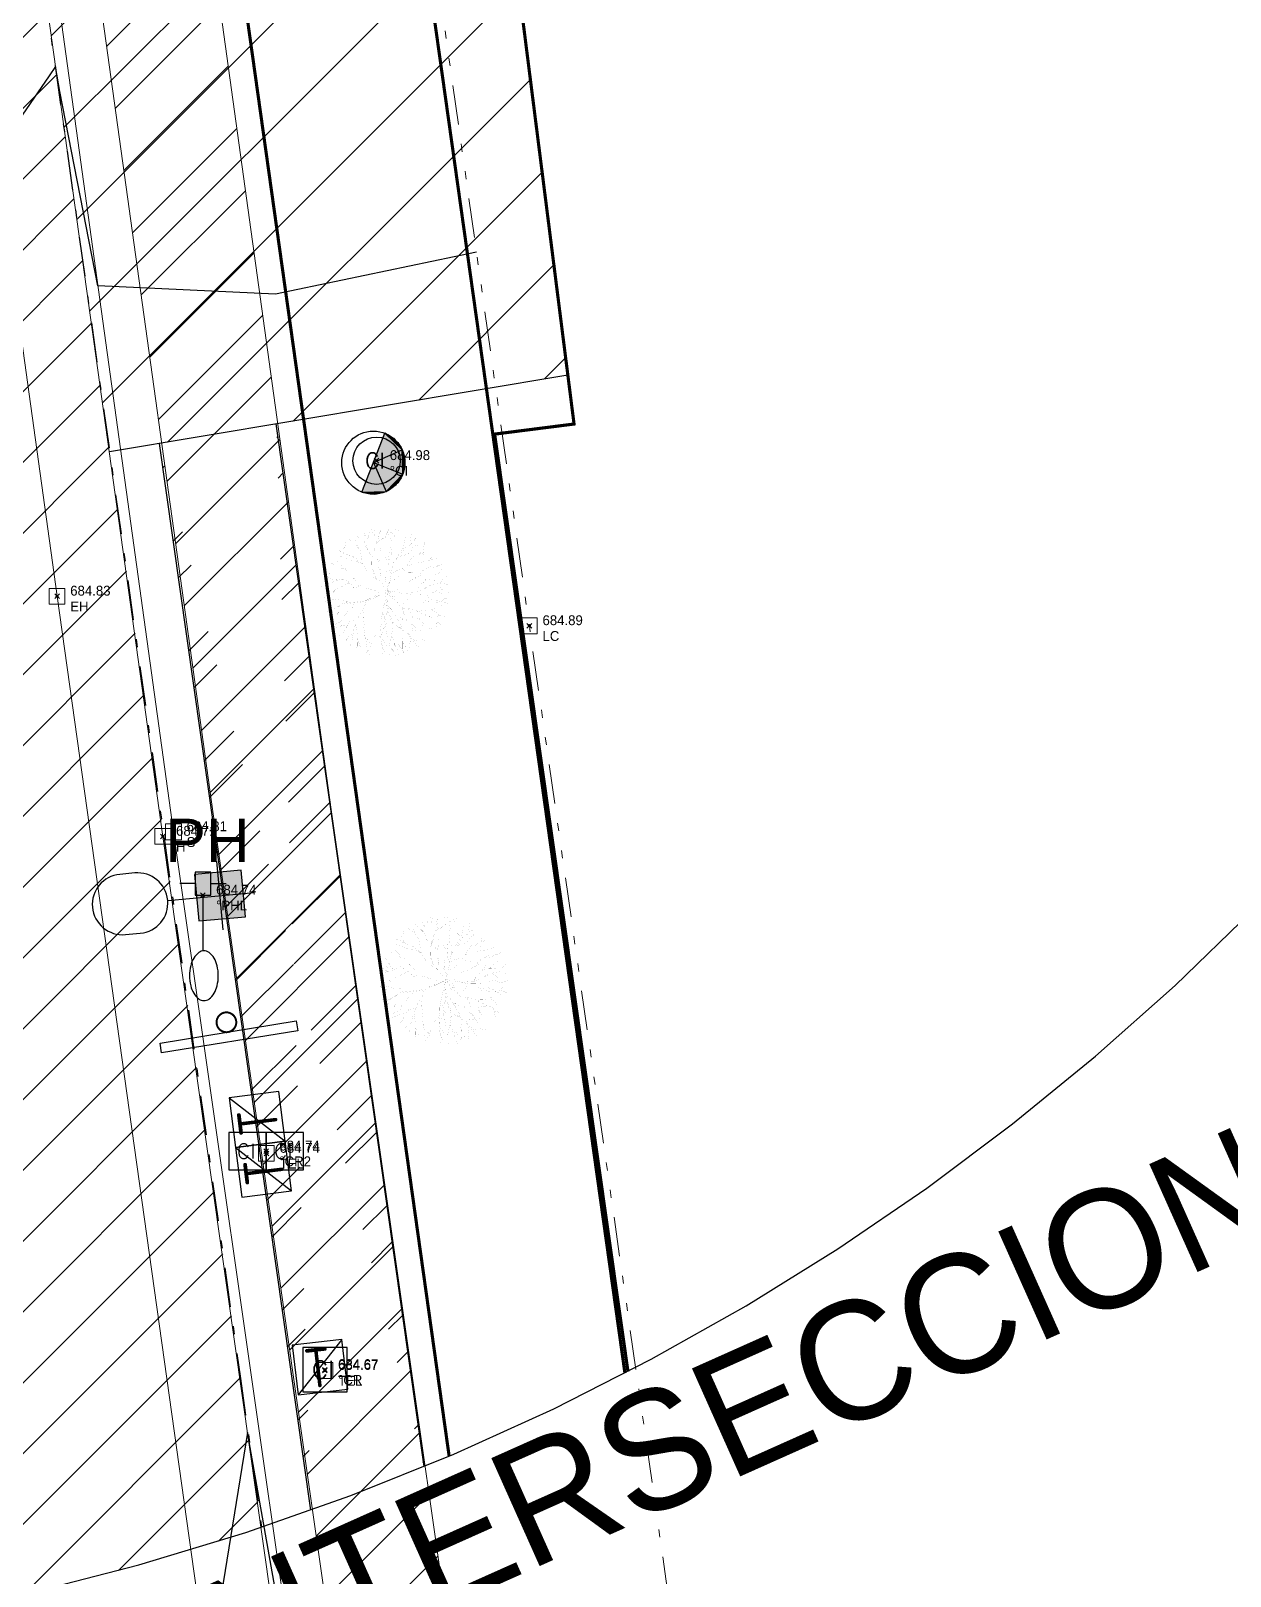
# Model space of a CAD drawing. Extents: x 350769 to 354978, y 6304672 to 6307963.
# Drawn here: x 352733.01 to 352748.21, y 6306008.58 to 6306028.18 of the extents above; entities that cross this region are included whole.
import ezdxf

# ---------------------------------------------------------------- set-up
doc = ezdxf.new("R2010")
doc.units = 0
doc.header["$PDMODE"] = 35
doc.header["$PDSIZE"] = 0.03
for name, pattern in [('CENTER', [50.8, 31.75, -6.35, 6.35, -6.35]), ('CONTINUOS', [0]), ('DASHDOT', [1, 0.5, -0.25, 0, -0.25]), ('DASHED', [19.05, 12.7, -6.35]), ('DIVIDE', [1.25, 0.5, -0.25, 0, -0.25, 0, -0.25]), ('HIDDEN', [9.525, 6.35, -3.175]), ('PHANTOM2', [1.25, 0.625, -0.125, 0.125, -0.125, 0.125, -0.125])]:
    doc.linetypes.add(name, pattern=pattern)
doc.layers.get('0').update_dxf_attribs({"linetype": 'CONTINUOUS'})
doc.layers.add('0_ASD_TOPOGRAFIA_ELEMENTOS', color=9, linetype='CONTINUOS', lineweight=5, true_color=0xbdbdbd)
for name, color, linetype in [('1-ARBOLES COPA', 3, 'CONTINUOUS'), ('1-LINEA DE CIERRO', 7, 'DIVIDE'), ('1-PAVIMENTO', 161, 'CONTINUOUS'), ('1-SOLERA', 212, 'CONTINUOUS'), ('1-VEREDA', 251, 'CONTINUOUS'), ('2-ACHURADO PAVIMENTO HORMIGON 3', 8, 'CONTINUOUS'), ('3-PAVIMENTO EJE', 161, 'CENTER'), ('C-TINN', 5, 'CONTINUOUS'), ('C-TOPO-MAJR', 9, 'CONTINUOUS'), ('C-TOPO-MINR', 8, 'CONTINUOUS'), ('LE_proyección abajo', 4, 'HIDDEN'), ('Lot_00-LINEA CIERRO', 220, 'CONTINUOUS'), ('Lot_00-LINEA OFICIAL', 5, 'CONTINUOUS'), ('Lot_ACERAS', 252, 'CONTINUOUS'), ('Lot_ARBOL', 252, 'CONTINUOUS'), ('Lot_EXISTENTE', 252, 'CONTINUOUS'), ('Lot_jpg-SOLERAS', 7, 'DASHDOT'), ('Lot_LINEA-CIERROS', 2, 'CONTINUOUS'), ('Lot_TOPO-HATCH HORMIGON', 250, 'CONTINUOUS'), ('Lot_TOPO-hatch veredas', 250, 'CONTINUOUS'), ('Lot_Z-ETAPAS 1-500 -e2', 3, 'PHANTOM2'), ('V-NODE-TEXT DIC 2012', 31, 'CONTINUOUS'), ('Z-CI', 253, 'CONTINUOUS'), ('Z-CR', 253, 'CONTINUOUS'), ('Z-CR2', 253, 'CONTINUOUS'), ('Z-PHL', 253, 'CONTINUOUS')]:
    doc.layers.add(name, color=color, linetype=linetype)
doc.styles.add('A', font='arial.ttf', dxfattribs={"height": 2})
doc.styles.add('DIMTEXT', font='dim.shx')
doc.styles.add('ROMANS', font='romans.shx', dxfattribs={"width": 0.65})

# ---------------------------------------------------------------- blocks, each defined once
blk = doc.blocks.new('Lot_CAM-ALC')
for p, q in [((-0.144, -0.373), (0.144, 0.373)), ((0, 0), (0.144, 0.373)), ((0.366, 0.162), (0.144, 0.373)), ((0.276, 0.289), (0.144, 0.373)), ((0.214, 0.338), (0.21, 0.331)), ((0.276, 0.289), (0.255, 0.267)), ((0.366, 0.162), (0.276, 0.289)), ((0.327, 0.23), (0.321, 0.225)), ((0, 0), (0.366, 0.162)), ((0.4, 0.009), (0.366, 0.162)), ((0.373, -0.144), (0.366, 0.162)), ((0.4, 0.009), (0.369, 0.009)), ((0.373, -0.144), (0.4, 0.009)), ((0.39, 0.087), (0.383, 0.085)), ((0, 0), (0.373, -0.144)), ((0, 0), (0.162, -0.366)), ((0.162, -0.366), (0.373, -0.144)), ((0.289, -0.276), (0.373, -0.144)), ((0.394, -0.069), (0.386, -0.068)), ((-0.144, -0.373), (0.162, -0.366)), ((-0.144, -0.373), (0.009, -0.4)), ((-0.069, -0.394), (-0.068, -0.386)), ((0.009, -0.4), (0.162, -0.366)), ((0.009, -0.4), (0.009, -0.369)), ((0.087, -0.39), (0.085, -0.383)), ((0.162, -0.366), (0.289, -0.276)), ((0.23, -0.327), (0.225, -0.321)), ((0.289, -0.276), (0.267, -0.255)), ((0.338, -0.214), (0.331, -0.21))]:
    blk.add_line(p, q)
blk.add_circle((0, 0), 0.4)
for points in [[(0.366, 0.162), (0.366, 0.162), (0.144, 0.373), (0, 0)], [(0.21, 0.331), (0.144, 0.373), (0.214, 0.338)], [(0.255, 0.267), (0.276, 0.289), (0.144, 0.373)], [(0.21, 0.331), (0.214, 0.338), (0.276, 0.289)], [(0.214, 0.338), (0.214, 0.338), (0.255, 0.267), (0.276, 0.289)], [(0.255, 0.267), (0.276, 0.289), (0.366, 0.162)], [(0.321, 0.225), (0.276, 0.289), (0.327, 0.23)], [(0.366, 0.162), (0.321, 0.225), (0.327, 0.23)], [(0.373, -0.144), (0.373, -0.144), (0.366, 0.162), (0, 0)], [(0.369, 0.009), (0.4, 0.009), (0.366, 0.162)], [(0.383, 0.085), (0.366, 0.162), (0.39, 0.087)], [(0.39, 0.087), (0.39, 0.087), (0.369, 0.009), (0.4, 0.009)], [(0.369, 0.009), (0.4, 0.009), (0.373, -0.144)], [(0.383, 0.085), (0.39, 0.087), (0.4, 0.009)], [(0.386, -0.068), (0.4, 0.009), (0.394, -0.069)], [(-0.144, -0.373), (-0.144, -0.373), (0.162, -0.366), (0, 0)], [(0.162, -0.366), (0.162, -0.366), (0.373, -0.144), (0, 0)], [(0.267, -0.255), (0.289, -0.276), (0.373, -0.144)], [(0.331, -0.21), (0.373, -0.144), (0.338, -0.214)], [(0.373, -0.144), (0.386, -0.068), (0.394, -0.069)], [(0.009, -0.369), (0.009, -0.4), (-0.144, -0.373)], [(-0.144, -0.373), (-0.068, -0.386), (-0.069, -0.394)], [(-0.068, -0.386), (0.009, -0.4), (-0.069, -0.394)], [(0.009, -0.369), (0.009, -0.4), (0.162, -0.366)], [(0.087, -0.39), (0.087, -0.39), (0.009, -0.369), (0.009, -0.4)], [(0.085, -0.383), (0.087, -0.39), (0.009, -0.4)], [(0.085, -0.383), (0.162, -0.366), (0.087, -0.39)], [(0.267, -0.255), (0.289, -0.276), (0.162, -0.366)], [(0.162, -0.366), (0.225, -0.321), (0.23, -0.327)], [(0.225, -0.321), (0.289, -0.276), (0.23, -0.327)], [(0.338, -0.214), (0.338, -0.214), (0.267, -0.255), (0.289, -0.276)], [(0.331, -0.21), (0.338, -0.214), (0.289, -0.276)]]:
    blk.add_solid(points)
blk = doc.blocks.new('Lot_BASIN')
for p, q in [((0.05, 0.05), (-0.05, 0.05)), ((-0.05, 0.05), (-0.05, -0.05)), ((0.05, -0.05), (0.05, 0.05)), ((-0.05, -0.05), (0.05, -0.05))]:
    blk.add_line(p, q)
blk = doc.blocks.new('Lot_CAM-TELEF')
blk.add_line((0.315, 0.32), (-0.315, -0.32))
at = {"xscale": 6.349999999999995, "yscale": 6.349999999999995, "zscale": 6.349999999999995, "rotation": 0.4492467704936394}
blk.add_blockref('Lot_BASIN', (0, 0), dxfattribs=at)
at = {"style": 'DIMTEXT'}
blk.add_text('T', height=0.5, rotation=0.2335, dxfattribs=at).set_placement((-0.195, -0.254))
blk = doc.blocks.new('Lot_LET-TRANS')
blk.add_lwpolyline([(0.561, -0.681), (-0.347, 0.815), (-0.24, 0.88), (0.667, -0.616)], close=True)
at = {"const_width": 0.025}
blk.add_lwpolyline([(-0.108, -0.065, 0.992095), (0.107, 0.066, 0.992095)], format="xyb", close=True, dxfattribs=at)
blk = doc.blocks.new('Lot_POSTE-LUZ')
blk.add_hatch(color=253).paths.add_polyline_path([(-0.297, 0.297), (-0.297, -0.297), (0.297, -0.297), (0.297, 0.297)])
for p, q in [((0, 0.437), (0, -0.437)), ((0.667, 0), (-0.437, 0))]:
    blk.add_line(p, q)
blk.add_lwpolyline([(-0.297, -0.297), (0.297, -0.297), (0.297, 0.297), (-0.297, 0.297)], close=True)
blk.add_lwpolyline([(1.051, 0.384, 1), (1.051, -0.384), (1.241, -0.384, 1), (1.241, 0.384)], format="xyb", close=True)
blk = doc.blocks.new('Lot_Arbol-Existente')
at = {"const_width": 0.001}
for points in [[(0.003, 0.028), (-0.073, 0.179), (-0.179, 0.406), (-0.241, 0.53), (-0.268, 0.734), (-0.29, 0.992), (-0.299, 1.072), (-0.455, 1.351), (-0.508, 1.431), (-0.517, 1.533), (-0.481, 1.573)], [(-0.196, 1.349), (-0.213, 1.418), (-0.247, 1.479), (-0.254, 1.512), (-0.247, 1.546), (-0.227, 1.587), (-0.229, 1.628)], [(0.212, 0.919), (0.187, 0.997), (0.139, 1.065), (0.126, 1.106), (0.078, 1.207), (0.024, 1.296), (-0.023, 1.343), (-0.064, 1.404), (-0.091, 1.458), (-0.146, 1.526), (-0.154, 1.635)], [(-0.032, 1.356), (0.024, 1.465), (0.051, 1.546), (0.051, 1.607), (0.051, 1.639), (0.051, 1.639)], [(0.289, 1.208), (0.234, 1.35), (0.227, 1.411), (0.2, 1.492), (0.166, 1.526), (0.126, 1.601), (0.112, 1.635)], [(0.217, 1.441), (0.261, 1.506), (0.302, 1.553), (0.334, 1.601), (0.326, 1.589)], [(0.294, 1.036), (0.302, 1.119), (0.288, 1.201), (0.295, 1.316), (0.329, 1.445), (0.356, 1.492), (0.377, 1.54), (0.378, 1.591)], [(-0.677, 0.711), (-0.716, 0.723), (-0.742, 0.835), (-0.756, 0.916), (-0.844, 0.97), (-0.925, 1.011), (-1.047, 1.079), (-1.108, 1.174), (-1.108, 1.174), (-1.132, 1.203)], [(-0.844, 0.97), (-0.844, 1.018), (-0.858, 1.052), (-0.864, 1.079), (-0.885, 1.14), (-0.905, 1.207), (-0.939, 1.302), (-0.967, 1.338)], [(-0.764, 1.125), (-0.796, 1.201), (-0.81, 1.221), (-0.824, 1.248), (-0.844, 1.309), (-0.864, 1.35), (-0.864, 1.35)], [(-0.383, 1.194), (-0.525, 1.194), (-0.566, 1.235), (-0.668, 1.268), (-0.702, 1.289)], [(-0.023, 0.016), (-0.149, 0.269), (-0.262, 0.536), (-0.29, 0.789), (-0.318, 1.07), (-0.458, 1.337), (-0.697, 1.491)], [(-0.306, 0.949), (-0.227, 1.024), (-0.213, 1.248), (-0.193, 1.363), (-0.159, 1.445), (-0.146, 1.479)], [(0.142, 0.679), (0.316, 0.808), (0.478, 0.963), (0.6, 1.045), (0.655, 1.126), (0.716, 1.207), (0.77, 1.248)], [(0.304, 1.351), (0.404, 1.39), (0.404, 1.39), (0.472, 1.465), (0.512, 1.472), (0.512, 1.472), (0.553, 1.492), (0.593, 1.52)], [(0.535, 1.001), (0.58, 1.099), (0.607, 1.174), (0.648, 1.296), (0.695, 1.336), (0.709, 1.404), (0.742, 1.45)], [(0.698, 0.594), (0.743, 0.706), (0.817, 0.984), (0.851, 1.072), (0.885, 1.167), (0.899, 1.235)], [(0.851, 0.789), (0.878, 0.869), (0.912, 0.943), (0.946, 1.031), (0.987, 1.106), (1.014, 1.153), (1.052, 1.235), (1.049, 1.227)], [(-0.254, 0.518), (-0.335, 0.53), (-0.444, 0.564), (-0.518, 0.618), (-0.573, 0.658), (-0.661, 0.706), (-0.79, 0.747), (-0.919, 0.808), (-1.013, 0.828), (-1.169, 0.848), (-1.325, 0.889), (-1.376, 0.916)], [(-1.053, 0.833), (-1.095, 0.862), (-1.149, 0.95), (-1.176, 0.97), (-1.217, 0.997), (-1.291, 1.032)], [(-0.293, 0.821), (-0.369, 0.814), (-0.424, 0.875), (-0.471, 0.943), (-0.546, 0.997), (-0.627, 1.058), (-0.681, 1.106), (-0.722, 1.119), (-0.776, 1.126), (-0.881, 1.13), (-0.973, 1.153)], [(-0.051, 0.136), (0.017, 0.286), (0.071, 0.482), (0.146, 0.672), (0.092, 0.767), (0.085, 0.896)], [(0.091, 0.787), (0.166, 0.869), (0.275, 0.991), (0.309, 1.072), (0.363, 1.133), (0.377, 1.16)], [(0.321, 0.253), (0.356, 0.313), (0.444, 0.442), (0.539, 0.503), (0.621, 0.55), (0.695, 0.591), (0.783, 0.706), (0.831, 0.767), (0.892, 0.835), (0.946, 0.889)], [(0.699, 0.596), (0.783, 0.611), (0.865, 0.618), (0.939, 0.631), (1.055, 0.665), (1.129, 0.713), (1.224, 0.767), (1.272, 0.78), (1.397, 0.806)], [(0.938, 1.009), (1.028, 1.052), (1.109, 1.092), (1.161, 1.129)], [(1.028, 1.052), (1.076, 1.076), (1.15, 1.038), (1.211, 1.024), (1.247, 1.03), (1.236, 1.029)], [(1.041, 0.661), (1.258, 0.835), (1.322, 0.929), (1.322, 0.929)], [(-0.206, -0.004), (-0.363, 0.055), (-0.491, 0.082), (-0.695, 0.116), (-0.769, 0.116), (-0.878, 0.13), (-0.939, 0.137), (-0.966, 0.171), (-1.027, 0.232), (-1.156, 0.293), (-1.264, 0.347), (-1.325, 0.374), (-1.4, 0.387), (-1.536, 0.387), (-1.598, 0.413)], [(-1.382, 0.384), (-1.447, 0.428), (-1.495, 0.455), (-1.515, 0.476), (-1.542, 0.482), (-1.576, 0.493)], [(-1.204, 0.724), (-1.264, 0.699), (-1.346, 0.672), (-1.427, 0.652), (-1.518, 0.653), (-1.549, 0.638)], [(-0.477, 0.588), (-0.559, 0.577), (-0.702, 0.57), (-0.702, 0.57), (-0.885, 0.55), (-0.912, 0.564), (-1.02, 0.55), (-1.142, 0.537), (-1.305, 0.489), (-1.305, 0.489), (-1.427, 0.509), (-1.536, 0.509)], [(-0.842, 0.771), (-1.02, 0.74), (-1.02, 0.74), (-1.136, 0.719), (-1.244, 0.726), (-1.305, 0.733), (-1.393, 0.733), (-1.427, 0.74), (-1.474, 0.746)], [(-1.109, 0.54), (-1.171, 0.528), (-1.189, 0.523), (-1.224, 0.476), (-1.264, 0.442), (-1.332, 0.415), (-1.38, 0.384), (-1.427, 0.36), (-1.468, 0.32)], [(0.863, 0.359), (0.947, 0.41), (1.013, 0.441), (1.122, 0.498), (1.163, 0.523), (1.297, 0.554)], [(1.091, 0.482), (1.183, 0.498), (1.353, 0.498), (1.426, 0.498), (1.462, 0.503)], [(1.225, 0.538), (1.278, 0.591), (1.353, 0.665), (1.387, 0.706), (1.431, 0.742), (1.429, 0.747)], [(1.292, 0.498), (1.348, 0.462), (1.441, 0.431), (1.498, 0.42), (1.553, 0.414)], [(1.348, 0.498), (1.426, 0.539), (1.505, 0.569)], [(-0.933, 0.136), (-1.095, 0.123), (-1.224, 0.137), (-1.312, 0.116), (-1.447, 0.082), (-1.481, 0.089), (-1.57, 0.089), (-1.664, 0.096), (-1.664, 0.096)], [(-1.224, 0.137), (-1.23, 0.082), (-1.271, 0.062), (-1.312, 0.028), (-1.386, -0.019), (-1.407, -0.04), (-1.454, -0.134), (-1.502, -0.182), (-1.563, -0.209), (-1.651, -0.256)], [(-1.435, 0.086), (-1.563, 0.008), (-1.647, -0.013), (-1.644, -0.012)], [(-0.023, 0.016), (-0.532, -0.039), (-0.812, -0.165), (-0.914, -0.314), (-1.051, -0.528), (-1.254, -0.689), (-1.415, -0.821)], [(-0.856, 0.019), (-0.911, 0.04), (-0.927, 0.053), (-0.955, 0.067), (-0.998, 0.078), (-1.034, 0.092), (-1.061, 0.108), (-1.173, 0.168)], [(-0.667, 0.037), (-0.731, 0.034), (-0.818, 0.026), (-0.864, 0.018), (-0.949, -0.001), (-0.96, -0.007), (-1.047, -0.015), (-1.154, -0.039)], [(-0.558, 0.094), (-0.586, 0.069), (-0.634, 0.049), (-0.708, 0.021), (-0.735, 0.008), (-0.844, -0.026), (-0.844, -0.026)], [(-0.534, -0.04), (-0.564, -0.018), (-0.621, 0.018), (-0.647, 0.044), (-0.662, 0.038), (-0.695, 0.067), (-0.728, 0.075)], [(0.003, 0.028), (0.188, 0.12), (0.323, 0.256), (0.579, 0.362), (0.863, 0.359), (1.242, 0.227), (1.384, 0.023), (1.542, -0.058), (1.6, -0.071)], [(0.025, 0.003), (0.204, 0.107), (0.333, 0.24), (0.572, 0.346), (0.847, 0.346), (1.232, 0.217), (1.374, 0.023), (1.465, -0.08), (1.529, -0.219), (1.591, -0.239)], [(0.025, 0.003), (0.106, -0.029), (0.199, -0.071), (0.264, -0.104)], [(0.133, -0.064), (0.215, -0.007), (0.272, 0.009), (0.364, 0.024), (0.416, 0.029), (0.437, 0.029)], [(0.26, 0.165), (0.354, 0.173), (0.426, 0.142), (0.519, 0.137), (0.601, 0.148), (0.679, 0.148)], [(0.272, 0.009), (0.4, 0.003), (0.498, -0.012), (0.529, -0.012)], [(0.483, 0.139), (0.586, 0.178), (0.689, 0.199), (0.771, 0.215), (0.859, 0.22)], [(0.689, 0.199), (0.843, 0.158), (0.926, 0.142), (1.019, 0.142), (1.091, 0.132)], [(0.797, -0.079), (0.818, -0.002), (0.843, 0.019), (0.921, 0.055), (0.962, 0.075)], [(1.234, 0.229), (1.369, 0.276), (1.405, 0.302), (1.482, 0.328), (1.503, 0.343), (1.566, 0.359), (1.596, 0.364)], [(1.28, 0.171), (1.312, 0.178), (1.379, 0.189), (1.426, 0.194), (1.472, 0.194), (1.534, 0.184), (1.554, 0.184)], [(1.379, 0.189), (1.436, 0.173), (1.513, 0.148), (1.544, 0.132), (1.599, 0.128)], [(1.405, 0.302), (1.482, 0.287), (1.508, 0.287), (1.578, 0.297), (1.578, 0.296)], [(1.46, -0.016), (1.549, 0.003), (1.602, -0.007), (1.621, -0.007)], [(-0.801, -0.16), (-0.898, -0.175), (-0.959, -0.162), (-1.068, -0.148), (-1.068, -0.148), (-1.169, -0.134), (-1.237, -0.107), (-1.38, -0.087), (-1.502, -0.08), (-1.643, -0.103), (-1.644, -0.087)], [(-1.129, -0.14), (-1.176, -0.162), (-1.325, -0.223), (-1.366, -0.223), (-1.407, -0.243), (-1.495, -0.304), (-1.495, -0.304), (-1.611, -0.326), (-1.612, -0.325)], [(-1.314, -0.218), (-1.325, -0.29), (-1.38, -0.331), (-1.461, -0.385), (-1.509, -0.426), (-1.577, -0.459)], [(0.018, -0.024), (-0.276, -0.038), (-0.513, -0.061), (-0.79, -0.175), (-1.042, -0.546), (-1.233, -0.697), (-1.261, -0.828), (-1.227, -0.914), (-1.261, -1.034)], [(-0.903, -0.174), (-0.949, -0.2), (-0.974, -0.228), (-0.985, -0.252), (-0.995, -0.269), (-0.995, -0.282), (-1.012, -0.299)], [(-0.598, -0.225), (-0.674, -0.277), (-0.722, -0.297), (-0.79, -0.345), (-0.837, -0.372), (-0.864, -0.378), (-0.935, -0.388)], [(0.018, -0.024), (-0.424, -0.414), (-0.434, -0.563), (-0.501, -0.784), (-0.645, -1.098), (-0.692, -1.212), (-0.774, -1.268), (-0.795, -1.325), (-0.841, -1.392)], [(-0.349, -0.045), (-0.417, -0.094), (-0.464, -0.141), (-0.505, -0.162), (-0.613, -0.236), (-0.593, -0.263), (-0.593, -0.29), (-0.607, -0.324), (-0.668, -0.378), (-0.715, -0.426), (-0.749, -0.453)], [(0.018, -0.024), (-0.249, -0.192)], [(0.018, -0.024), (-0.063, -0.192), (-0.094, -0.203), (-0.187, -0.239), (-0.187, -0.239), (-0.238, -0.295)], [(0.018, -0.024), (-0.053, -0.439), (-0.032, -0.743), (0.04, -0.908), (0.117, -1.068), (0.179, -1.186), (0.189, -1.284), (0.2, -1.382), (0.2, -1.479), (0.163, -1.603)], [(-0.016, -0.222), (0.071, -0.295), (0.158, -0.383), (0.194, -0.439), (0.215, -0.506), (0.246, -0.584), (0.282, -0.64), (0.308, -0.697), (0.354, -0.8), (0.4, -0.877)], [(0.018, -0.024), (0.236, -0.1), (0.447, -0.13), (0.653, -0.177), (0.864, -0.285), (1.111, -0.501), (1.204, -0.645), (1.271, -0.707), (1.39, -0.769)], [(0.236, -0.1), (0.297, -0.167), (0.303, -0.259), (0.349, -0.285), (0.38, -0.336), (0.411, -0.398)], [(0.447, -0.13), (0.581, -0.079), (0.699, -0.069), (0.797, -0.079), (0.859, -0.074), (0.91, -0.069)], [(0.447, -0.13), (0.483, -0.213), (0.524, -0.28), (0.576, -0.403), (0.503, -0.517), (0.478, -0.568), (0.478, -0.64), (0.488, -0.687)], [(0.653, -0.177), (0.864, -0.187), (0.921, -0.161), (0.952, -0.141), (0.967, -0.12), (0.998, -0.079)], [(1.075, -0.414), (1.019, -0.378), (0.993, -0.357), (0.864, -0.285), (0.993, -0.357), (0.864, -0.285)], [(0.864, -0.285), (0.916, -0.45), (0.921, -0.475), (0.936, -0.537), (0.962, -0.573), (1.019, -0.614), (1.039, -0.687)], [(0.948, -0.143), (1.096, -0.125), (1.132, -0.12), (1.287, -0.115), (1.323, -0.105), (1.374, -0.12), (1.415, -0.151), (1.446, -0.167), (1.472, -0.177)], [(1.075, -0.414), (1.147, -0.367), (1.189, -0.326), (1.204, -0.295), (1.204, -0.295)], [(1.245, -0.116), (1.323, -0.182), (1.426, -0.218), (1.477, -0.259), (1.513, -0.28), (1.568, -0.319)], [(-0.989, -0.431), (-1.102, -0.433), (-1.169, -0.412), (-1.169, -0.412), (-1.264, -0.426), (-1.359, -0.426), (-1.447, -0.426), (-1.505, -0.423), (-1.624, -0.419)], [(-1.251, -0.424), (-1.305, -0.426), (-1.366, -0.48), (-1.366, -0.48), (-1.481, -0.541), (-1.481, -0.541), (-1.54, -0.565)], [(-1.147, -0.605), (-1.23, -0.616), (-1.292, -0.609), (-1.332, -0.602), (-1.386, -0.602), (-1.414, -0.602), (-1.468, -0.609), (-1.52, -0.616)], [(-0.424, -0.414), (-0.568, -0.45), (-0.753, -0.537), (-0.893, -0.743), (-0.929, -0.753), (-0.975, -0.779), (-1.078, -0.841)], [(-1.042, -0.546), (-0.99, -0.645), (-1.001, -0.723), (-0.975, -0.779), (-0.996, -0.846), (-0.975, -0.898), (-0.975, -0.959)], [(-0.99, -0.645), (-0.934, -0.671), (-0.893, -0.743)], [(-0.434, -0.563), (-0.537, -0.62), (-0.578, -0.635), (-0.599, -0.635), (-0.661, -0.671), (-0.687, -0.743), (-0.687, -0.79), (-0.702, -0.846), (-0.769, -0.877), (-0.841, -0.913), (-0.882, -0.939)], [(-0.053, -0.439), (-0.084, -0.563), (-0.094, -0.671), (-0.094, -0.79), (-0.084, -0.944), (-0.084, -1.047), (-0.187, -1.109), (-0.213, -1.176), (-0.228, -1.222), (-0.233, -1.279), (-0.249, -1.346), (-0.259, -1.418), (-0.285, -1.479), (-0.3, -1.526), (-0.316, -1.572)], [(-0.084, -0.563), (-0.14, -0.568), (-0.197, -0.553), (-0.218, -0.517), (-0.269, -0.47), (-0.31, -0.445), (-0.31, -0.445)], [(-0.084, -0.563), (-0.094, -0.671), (-0.125, -0.769), (-0.156, -0.815), (-0.182, -0.867), (-0.223, -0.918), (-0.269, -0.954), (-0.3, -0.975)], [(-0.032, -0.743), (0.06, -0.79), (0.097, -0.831), (0.184, -0.887), (0.23, -0.949), (0.277, -0.975), (0.303, -1.006), (0.37, -1.047)], [(0.311, -0.703), (0.37, -0.769), (0.431, -0.831), (0.462, -0.867), (0.514, -0.923), (0.56, -0.995), (0.586, -1.037), (0.617, -1.093), (0.653, -1.15)], [(0.576, -0.403), (0.576, -0.403), (0.612, -0.47), (0.632, -0.511), (0.658, -0.558), (0.668, -0.604), (0.673, -0.666), (0.684, -0.692)], [(0.641, -0.526), (0.689, -0.553), (0.807, -0.625), (0.864, -0.671), (0.9, -0.717), (0.88, -0.779), (0.905, -0.815), (0.957, -0.862), (1.003, -0.877)], [(0.684, -0.692), (0.72, -0.8), (0.73, -0.882), (0.756, -0.949), (0.761, -1.016), (0.771, -1.068), (0.807, -1.098), (0.838, -1.134), (0.869, -1.176)], [(0.88, -0.779), (0.916, -0.825), (0.967, -0.913), (0.988, -0.99), (0.998, -1.032), (1.034, -1.068), (1.055, -1.098)], [(1.019, -0.614), (1.096, -0.661), (1.122, -0.697), (1.153, -0.753), (1.163, -0.79)], [(1.111, -0.501), (1.075, -0.414), (1.338, -0.491), (1.379, -0.496)], [(1.204, -0.645), (1.292, -0.62), (1.348, -0.625), (1.42, -0.635), (1.446, -0.64)], [(-0.769, -0.877), (-0.805, -0.944), (-0.82, -0.98), (-0.851, -1.021), (-0.913, -1.052), (-0.944, -1.098), (-0.934, -1.134), (-0.954, -1.165)], [(-0.702, -0.846), (-0.676, -0.908), (-0.661, -0.934), (-0.656, -0.97), (-0.681, -1.011), (-0.666, -1.032), (-0.645, -1.098), (-0.62, -1.104)], [(-0.453, -1.141), (-0.485, -1.199), (-0.599, -1.335), (-0.607, -1.366), (-0.607, -1.366)], [(-0.522, -0.831), (-0.491, -0.907), (-0.491, -0.982), (-0.478, -1.063), (-0.457, -1.124), (-0.437, -1.212), (-0.417, -1.26), (-0.403, -1.293)], [(-0.223, -0.918), (-0.213, -0.965), (-0.29, -1.14)], [(-0.084, -1.047), (-0.048, -1.124), (-0.027, -1.217), (0.009, -1.263), (-0.032, -1.361), (-0.063, -1.433), (-0.037, -1.505), (-0.022, -1.567), (-0.017, -1.618)], [(0.23, -0.949), (0.303, -1.052), (0.287, -1.124), (0.287, -1.186), (0.282, -1.248), (0.297, -1.294)], [(0.287, -1.124), (0.344, -1.186), (0.39, -1.232), (0.437, -1.268), (0.462, -1.325), (0.498, -1.371), (0.519, -1.392), (0.54, -1.413), (0.576, -1.428)], [(0.582, -1.031), (0.581, -1.15), (0.622, -1.243), (0.637, -1.294), (0.663, -1.346), (0.673, -1.382), (0.7, -1.44)], [(0.728, -0.862), (0.838, -0.918), (0.936, -0.944), (0.977, -0.95), (0.976, -0.946), (1.024, -0.934), (1.111, -0.949), (1.173, -0.965), (1.253, -0.991)], [(0.773, -1.069), (0.807, -1.16), (0.813, -1.227), (0.838, -1.263), (0.857, -1.351)], [(-0.774, -1.268), (-0.862, -1.274), (-0.882, -1.268), (-0.908, -1.284), (-0.939, -1.31)], [(-0.692, -1.212), (-0.65, -1.294), (-0.599, -1.335), (-0.62, -1.418), (-0.64, -1.454), (-0.65, -1.495)], [(-0.226, -1.215), (-0.288, -1.287), (-0.288, -1.307), (-0.315, -1.354), (-0.342, -1.388), (-0.383, -1.436)], [(-0.259, -1.418), (-0.218, -1.449), (-0.187, -1.495), (-0.192, -1.526), (-0.182, -1.562), (-0.161, -1.577)], [(0.009, -1.263), (0.076, -1.351), (0.102, -1.387), (0.133, -1.449)], [(0.179, -1.186), (0.143, -1.263), (0.107, -1.31), (0.076, -1.351), (0.035, -1.428), (0.035, -1.49)], [(0.2, -1.382), (0.241, -1.392), (0.277, -1.423), (0.339, -1.495), (0.39, -1.536), (0.421, -1.546)], [(0.277, -1.423), (0.297, -1.521), (0.313, -1.567)]]:
    blk.add_lwpolyline(points, dxfattribs=at)
blk = doc.blocks.new('Lot_ARBOL')
at = {"color": 8, "xscale": 0.5, "yscale": 0.5, "zscale": 0.5, "rotation": 90}
blk.add_blockref('Lot_Arbol-Existente', (0, -0.004), dxfattribs=at)
blk = doc.blocks.new('A$C66036E5C')
at = {"layer": 'LE_proyección abajo', "color": 210, "linetype": 'DASHED', "ltscale": 20}
blk.add_arc((482.758, 724.589), 31.908, 209.6641, 163.5205, dxfattribs=at)
at = {"layer": 'LE_proyección abajo', "color": 210, "linetype": 'DASHED', "ltscale": 20, "insert": (491.48, 693.277), "char_height": 1.5, "attachment_point": 1, "rotation": 24.0852}
blk.add_mtext_dynamic_manual_height_columns('INTERSECCION SEGUN IMIV', width=23.78926, gutter_width=3.125, heights=[-4], dxfattribs=at)
blk = doc.blocks.new('PHL')
at = {"layer": 'Z-PHL'}
for p, q in [((-0.098, 0.295), (-0.098, 0)), ((0.098, 0.295), (-0.098, 0.295)), ((0.098, 0), (0.098, 0.295)), ((-0.098, 0.148), (-0.295, 0.148)), ((-0.098, 0), (-0.01, 0)), ((0.01, 0), (0.098, 0)), ((0.098, 0.148), (0.295, 0.148)), ((0, -0.005), (0, -0.708)), ((0, -0.01), (0, -0.197))]:
    blk.add_line(p, q, dxfattribs=at)
blk.add_circle((0, 0), 0.00984, dxfattribs=at)
for centre, radius, start, end in [((0.083, -0.913), 0.23, 125.5959, 149.944), ((0.013, -0.815), 0.11, 90, 125.5959), ((0.013, -0.815), 0.11, 54.4041, 90), ((-0.057, -0.913), 0.23, 30.056, 54.4041), ((0.373, -1.021), 0.543, 166.5212, 180), ((0.195, -0.978), 0.36, 149.944, 166.5212), ((-0.17, -0.978), 0.36, 13.4788, 30.056), ((-0.348, -1.021), 0.543, 360, 13.4788), ((0.373, -1.021), 0.543, 180, 193.4788), ((0.195, -1.063), 0.36, 193.4788, 210.056), ((-0.17, -1.063), 0.36, 329.944, 346.5212), ((-0.348, -1.021), 0.543, 346.5212, 0), ((0.083, -1.128), 0.23, 210.056, 234.4041), ((0.013, -1.226), 0.11, 234.4041, 270), ((0.013, -1.226), 0.11, 270, 305.5959), ((-0.057, -1.128), 0.23, 305.5959, 329.944)]:
    blk.add_arc(centre, radius, start, end, dxfattribs=at)
at = {"layer": 'Z-PHL', "style": 'A'}
blk.add_text('PH', height=0.55, dxfattribs=at).set_placement((-0.475, 0.421))
blk = doc.blocks.new('CR2')
at = {"layer": 'Z-CR2'}
for p, q in [((-1.688, 0.844), (-1.688, -0.844)), ((0, 0.844), (-1.688, 0.844)), ((0, 0.844), (0, -0.844)), ((1.688, 0.844), (0, 0.844)), ((0, -0.844), (0, 0.844)), ((1.688, -0.844), (1.688, 0.844)), ((-1.688, -0.844), (0, -0.844)), ((0, -0.844), (1.688, -0.844))]:
    blk.add_line(p, q, dxfattribs=at)
at = {"layer": 'Z-CR2', "style": 'ROMANS'}
for p in [(-1.332, -0.339), (0.355, -0.339)]:
    blk.add_text('CI', height=0.675, rotation=360, dxfattribs=at).set_placement(p)
blk = doc.blocks.new('CR')
at = {"layer": 'Z-CR', "color": 9, "true_color": 0xbdbdbd}
for p, q in [((-1.125, 1.125), (-1.125, -1.125)), ((1.125, 1.125), (-1.125, 1.125)), ((1.125, -1.125), (1.125, 1.125)), ((-1.125, -1.125), (1.125, -1.125))]:
    blk.add_line(p, q, dxfattribs=at)
at = {"layer": 'Z-CR', "color": 9, "true_color": 0xbdbdbd, "style": 'ROMANS'}
blk.add_text('CI', height=0.9, dxfattribs=at).set_placement((-0.651, -0.452))
blk = doc.blocks.new('CI')
at = {"layer": 'Z-CI'}
blk.add_circle((0, 0), 1.2, dxfattribs=at)
at = {"layer": 'Z-CI', "style": 'ROMANS'}
blk.add_text('CI', height=0.8, rotation=360, dxfattribs=at).set_placement((-0.579, -0.402))
blk = doc.blocks.new('TOPOGRAFIA')
at = {"layer": '1-ARBOLES COPA', "lineweight": 0, "true_color": 0xbdbdbd}
h = blk.add_hatch(dxfattribs=at)
h.set_pattern_fill('CROSS', color=9, scale=0.1)
h.set_pattern_definition([(0, (38000, -3000), (0.635, 0.635), [0.3175, -0.9525]), (90, (38000.15875, -3000.15875), (-0.635, 0.635), [0.3175, -0.9525])])
h.paths.add_polyline_path([(390721.393, 6302909.543, 1), (390730.245, 6302909.543, 1)])
h.paths.add_polyline_path([(390719.807, 6302924.839, 1), (390728.254, 6302924.839, 1)])
h.paths.add_polyline_path([(390716.655, 6302950.493, 1), (390722.697, 6302950.493, 1)])
h.paths.add_polyline_path([(390722.909, 6302969.327, 0.179753), (390720.86, 6302970.933, 0.173453), (390718.169, 6302970.841, 0.143521), (390717.346, 6302968.29, 0.146834), (390718.032, 6302965.758, 0.100613), (390719.559, 6302964.141, 0.135019), (390721.131, 6302963.576, 0.350252), (390723.436, 6302965.143, 0.215772)])
h.paths.add_polyline_path([(390732.812, 6302977.342), (390728.681, 6302981.642), (390726.267, 6302979.988), (390727.167, 6302972.964), (390728.289, 6302967.18), (390732.223, 6302966.675), (390735.036, 6302969.231)])
h.paths.add_polyline_path([(390714.121, 6302984.454, 0.280206), (390712.477, 6302980.798, 0.310977), (390714.918, 6302978.053, 0.122268), (390716.552, 6302978.057, 0.115194), (390718.092, 6302978.849, 0.24124), (390719.445, 6302982.115, 0.26668), (390717.613, 6302984.783, 0.136266), (390715.882, 6302985.093, 0.127671)])
h.paths.add_polyline_path([(390724.758, 6302997.798), (390725.21, 6302995.026), (390726.815, 6302992.32), (390729.681, 6302990.411), (390731.796, 6302991.983), (390732.55, 6302995.388), (390731.333, 6302997.877), (390730.685, 6303009.451), (390726.74, 6303025.307), (390725.708, 6303033.103), (390722.968, 6303035.55), (390721.004, 6303033.573), (390716.389, 6303032.982), (390716.63, 6303028.281), (390719.325, 6303023.025), (390720.173, 6303015.55), (390720.277, 6303010.218), (390719.75, 6303000.993)])
h.paths.add_polyline_path([(390716.397, 6303002.895, 1), (390713.548, 6303002.895, 1)])
h.paths.add_polyline_path([(390712.179, 6303012.913, 1), (390715.431, 6303012.913, 1)])
h.paths.add_polyline_path([(390710.816, 6303023.072, 1), (390713.477, 6303023.072, 1)])
h.paths.add_polyline_path([(390711.734, 6303032.401, 1), (390709.363, 6303032.401, 1)])
h.paths.add_polyline_path([(390722.996, 6303040.914, 1), (390719.808, 6303040.914, 1)])
at = {"layer": '1-VEREDA', "lineweight": 0, "true_color": 0xbdbdbd}
h = blk.add_hatch(dxfattribs=at)
h.set_pattern_fill('ANSI31', color=9, scale=0.2)
h.set_pattern_definition([(45, (38000, -3000), (-0.449012806053, 0.449012806053), [])])
h.paths.add_polyline_path([(390728.452, 6303077.539), (390726.987, 6303077.427), (390728.851, 6303064.303), (390730.052, 6303054.738), (390731.784, 6303043.075), (390733.898, 6303028.482), (390735.336, 6303018.097), (390737.279, 6303004.501), (390739.447, 6302988.88), (390741.024, 6302977.718), (390741.438, 6302974.666), (390743.031, 6302963.471), (390744.681, 6302952.338), (390745.745, 6302944.699), (390747.31, 6302933.699), (390748.628, 6302923.61, 0.23609), (390751.764, 6302919.893, 0.119467), (390754.586, 6302919.413), (390757.259, 6302919.839), (390765.273, 6302921.009), (390776.365, 6302922.65), (390776.451, 6302923.521), (390765.234, 6302921.851), (390757.106, 6302920.665), (390754.601, 6302920.234, -0.056002), (390752.168, 6302920.586, -0.35358), (390749.866, 6302923.707), (390750.121, 6302923.789), (390748.809, 6302933.591), (390747.211, 6302944.989), (390746.078, 6302952.564), (390744.531, 6302963.414), (390742.887, 6302975.238), (390742.501, 6302977.923), (390740.924, 6302989.087), (390738.756, 6303004.709), (390736.813, 6303018.304), (390735.375, 6303028.691), (390733.155, 6303043.996), (390731.529, 6303055.112), (390730.295, 6303064.537)])
at = {"layer": '1-LINEA DE CIERRO', "color": 9, "lineweight": 0, "true_color": 0xbdbdbd, "flags": 128}
blk.add_lwpolyline([(390733.214, 6303064.837), (390734.295, 6303056.234), (390735.831, 6303044.97), (390737.058, 6303036.666), (390739.326, 6303020.636), (390742.372, 6302999.373), (390744.713, 6302982.322), (390745.909, 6302974.818), (390747.457, 6302963.826), (390748.887, 6302952.921), (390750.055, 6302944.878), (390751.514, 6302935.016), (390752.695, 6302926.497), (390756.002, 6302924.096)], dxfattribs=at)
at = {"layer": '1-PAVIMENTO', "color": 9, "lineweight": 0, "true_color": 0xbdbdbd, "flags": 128}
for points in [[(390733.223, 6303028.399), (390734.679, 6303017.965)], [(390734.679, 6303017.965), (390736.597, 6303004.439)]]:
    blk.add_lwpolyline(points, dxfattribs=at)
at = {"layer": '1-SOLERA', "color": 9, "lineweight": 0, "true_color": 0xbdbdbd, "flags": 128}
blk.add_lwpolyline([(390726.462, 6303077.383), (390728.304, 6303064.258), (390729.609, 6303054.728), (390731.254, 6303043.047), (390733.375, 6303028.408), (390734.813, 6303018.023), (390736.756, 6303004.427), (390738.924, 6302988.807), (390740.5, 6302977.646), (390740.918, 6302974.563), (390742.125, 6302966.264), (390742.506, 6302963.508), (390744.004, 6302952.836), (390745.13, 6302944.519), (390746.623, 6302934.113), (390747.8, 6302925.366)], dxfattribs=at)
at = {"layer": '1-VEREDA', "color": 9, "lineweight": 0, "true_color": 0xbdbdbd, "flags": 128}
for points in [[(390733.155, 6303043.996), (390735.375, 6303028.691), (390736.813, 6303018.304), (390738.756, 6303004.709), (390740.924, 6302989.087), (390742.501, 6302977.923), (390742.887, 6302975.238)], [(390731.784, 6303043.075), (390733.898, 6303028.482), (390735.336, 6303018.097), (390737.279, 6303004.501), (390739.447, 6302988.88), (390741.024, 6302977.718), (390741.438, 6302974.666)]]:
    blk.add_lwpolyline(points, dxfattribs=at)
at = {"layer": '3-PAVIMENTO EJE', "color": 9, "lineweight": 0, "true_color": 0xbdbdbd, "flags": 128}
blk.add_lwpolyline([(390725.354, 6303077.867), (390726.786, 6303067.449), (390728.345, 6303056.343), (390730.079, 6303043.942), (390731.299, 6303035.709), (390733.337, 6303021.011), (390735.683, 6303004.288), (390738.755, 6302982.404)], dxfattribs=at)
at = {"layer": 'C-TINN', "color": 9, "linetype": 'Continuous', "lineweight": 0, "true_color": 0xbdbdbd}
for points, elevation in [([(390733.237, 6303020.911), (390733.237, 6303021.111), (390733.437, 6303021.111), (390733.437, 6303020.911), (390733.237, 6303020.911)], 684.833), ([(390739.226, 6303020.536), (390739.226, 6303020.736), (390739.426, 6303020.736), (390739.426, 6303020.536), (390739.226, 6303020.536)], 684.888), ([(390734.579, 6303017.865), (390734.579, 6303018.065), (390734.779, 6303018.065), (390734.779, 6303017.865), (390734.579, 6303017.865)], 684.709), ([(390734.713, 6303017.923), (390734.713, 6303018.123), (390734.913, 6303018.123), (390734.913, 6303017.923), (390734.713, 6303017.923)], 684.81), ([(390735.892, 6303013.844), (390735.892, 6303014.044), (390736.092, 6303014.044), (390736.092, 6303013.844), (390735.892, 6303013.844)], 684.737), ([(390736.634, 6303011.091), (390736.634, 6303011.291), (390736.834, 6303011.291), (390736.834, 6303011.091), (390736.634, 6303011.091)], 684.672)]:
    blk.add_lwpolyline(points, dxfattribs=dict(at, elevation=elevation))
for p in [(390733.337, 6303021.011, 684.833), (390739.326, 6303020.636, 684.888), (390734.679, 6303017.965, 684.709), (390734.813, 6303018.023, 684.81), (390735.992, 6303013.944, 684.737), (390736.734, 6303011.191, 684.672)]:
    blk.add_point(p, dxfattribs=at)
at = {"layer": 'C-TOPO-MAJR', "color": 9, "linetype": 'Continuous', "lineweight": -3, "true_color": 0xbdbdbd, "elevation": 685}
blk.add_lwpolyline([(390738.656, 6303025.373), (390736.106, 6303024.841), (390733.854, 6303024.946), (390733.374, 6303027.411), (390733.317, 6303027.728), (390733.235, 6303027.609), (390732.558, 6303026.628), (390731.02, 6303023.854), (390730.676, 6303023.409), (390730.416, 6303023.13), (390729.271, 6303022.366), (390727.779, 6303021.131), (390727.177, 6303021.255), (390727.145, 6303021.297), (390727.16, 6303021.126), (390727.224, 6303020.451), (390727.404, 6303018.574), (390727.467, 6303017.985), (390727.294, 6303018.543), (390726.77, 6303017.269), (390726.079, 6303016.131), (390725.061, 6303014.3), (390724.587, 6303014.303), (390722.187, 6303014.476)], dxfattribs=at)
at = {"layer": 'C-TOPO-MINR', "color": 9, "linetype": 'Continuous', "lineweight": -3, "true_color": 0xbdbdbd, "elevation": 684.5}
blk.add_lwpolyline([(390736.388, 6303006.825), (390735.751, 6303010.406), (390735.395, 6303008.209)], dxfattribs=at)
at = {"layer": 'V-NODE-TEXT DIC 2012', "color": 9, "lineweight": 0, "true_color": 0xbdbdbd}
for p in [(390737.389, 6303022.73), (390733.337, 6303021.011), (390739.326, 6303020.636), (390734.679, 6303017.965), (390734.813, 6303018.023), (390735.187, 6303017.218), (390735.989, 6303013.973), (390735.992, 6303013.944), (390736.733, 6303011.201), (390736.734, 6303011.191)]:
    blk.add_point(p, dxfattribs=at)
at = {"layer": 'Z-CI', "color": 9, "lineweight": 0, "true_color": 0xbdbdbd, "xscale": 0.25, "yscale": 0.25, "zscale": 0.25}
blk.add_blockref('CI', (390737.389, 6303022.73), dxfattribs=at)
at = {"layer": 'Z-CR', "color": 9, "lineweight": 0, "true_color": 0xbdbdbd, "xscale": 0.25, "yscale": 0.25, "zscale": 0.25}
blk.add_blockref('CR', (390736.733, 6303011.201), dxfattribs=at)
at = {"layer": 'Z-CR2', "color": 9, "lineweight": 0, "true_color": 0xbdbdbd, "xscale": 0.28, "yscale": 0.28, "zscale": 0.28}
blk.add_blockref('CR2', (390735.989, 6303013.973), dxfattribs=at)
at = {"layer": 'Z-PHL', "color": 9, "lineweight": 0, "true_color": 0xbdbdbd}
blk.add_blockref('PHL', (390735.187, 6303017.218), dxfattribs=at)
at = {"layer": 'V-NODE-TEXT DIC 2012', "color": 9, "lineweight": 0, "true_color": 0xbdbdbd}
for s, p in [('684.98', (390737.556, 6303022.738)), ('°CI', (390737.556, 6303022.538)), ('684.83', (390733.504, 6303021.019)), ('EH', (390733.504, 6303020.819)), ('684.89', (390739.493, 6303020.644)), ('LC', (390739.493, 6303020.444)), ('684.71', (390734.846, 6303017.973)), ('684.81', (390734.98, 6303018.031)), ('H', (390734.846, 6303017.773)), ('S', (390734.98, 6303017.831)), ('684.74', (390735.354, 6303017.226)), ('°PHL', (390735.354, 6303017.026)), ('684.74', (390736.156, 6303013.981)), ('684.74', (390736.159, 6303013.952)), ('TEL', (390736.159, 6303013.752)), ('°CR2', (390736.156, 6303013.781)), ('684.67', (390736.9, 6303011.209)), ('684.67', (390736.901, 6303011.199)), ('TEL', (390736.901, 6303010.999)), ('°CR', (390736.9, 6303011.009))]:
    blk.add_text(s, height=0.125, dxfattribs=at).set_placement(p)

msp = doc.modelspace()

# ---------------------------------------------------------------- hatches: boundary and pattern name
at = {"layer": '2-ACHURADO PAVIMENTO HORMIGON 3'}
h = msp.add_hatch(dxfattribs=at)
h.set_pattern_fill('ANSI31', color=256, scale=0.2)
h.set_pattern_definition([(45, (-167.09345, -618.2675), (-0.449012806053, 0.449012806053), [])])
h.paths.add_polyline_path([(352753.036, 6305887.523), (352746.054, 6305886.541), (352753.754, 6305831.811), (352755.075, 6305822.694), (352760.775, 6305832.053)])
edge = h.paths.add_edge_path()
edge.add_arc((352725.801, 6306039.46), 31.908, 275.764, 288.507)
edge.add_line((352735.93, 6306009.202), (352735.658, 6306011.12))
edge.add_line((352735.658, 6306011.12), (352730.082, 6306050.617))
edge.add_line((352730.082, 6306050.617), (352722.819, 6306051.89))
edge.add_line((352722.819, 6306051.89), (352723.2, 6306049.026))
edge.add_line((352723.2, 6306049.026), (352724.212, 6306049.17))
edge.add_line((352724.212, 6306049.17), (352727.349, 6306026.416))
edge.add_line((352727.349, 6306026.416), (352726.356, 6306026.279))
edge.add_line((352726.356, 6306026.279), (352728.599, 6306010.287))
edge.add_line((352728.599, 6306010.287), (352728.643, 6306010.294))
edge.add_line((352728.643, 6306010.294), (352729.006, 6306007.713))
at = {"layer": 'Lot_TOPO-HATCH HORMIGON'}
h = msp.add_hatch(dxfattribs=at)
h.set_pattern_fill('ANSI31', color=256, scale=7.5, style=0)
h.set_pattern_definition([(45, (0.2273, 0.4478), (-0.66291260843, 0.66291260843), [])])
h.paths.add_polyline_path([(352739.034, 6306029.973), (352733.103, 6306029.295), (352734.003, 6306022.841), (352739.814, 6306023.816)])
at = {"layer": 'Lot_TOPO-hatch veredas'}
h = msp.add_hatch(dxfattribs=at)
h.set_pattern_fill('ANSI32', color=256, scale=3, style=0)
h.set_pattern_definition([(45, (0.2273, 0.4478), (-0.79549513011, 0.79549513011), []), (45, (0.7576, 0.4478), (-0.79549513011, 0.79549513011), [])])
edge = h.paths.add_edge_path()
edge.add_line((352737.992, 6306009.972), (352736.117, 6306023.196))
edge.add_line((352736.556, 6306009.419), (352734.637, 6306022.948))

# ---------------------------------------------------------------- linework, layer by layer
at = {"layer": 'Lot_00-LINEA CIERRO', "linetype": 'CENTER', "ltscale": 0.1, "const_width": 0.04}
msp.add_lwpolyline([(352733.52, 6306070.421), (352735.793, 6306045.018), (352737.945, 6306029.835), (352739.034, 6306029.973), (352739.893, 6306023.195), (352738.886, 6306023.067), (352740.577, 6306011.179)], dxfattribs=at)
at = {"layer": 'Lot_00-LINEA OFICIAL', "linetype": 'PHANTOM2', "ltscale": 5, "const_width": 0.04}
msp.add_lwpolyline([(352732.158, 6306070.729), (352740.538, 6306011.159)], dxfattribs=at)
at = {"layer": 'Lot_ACERAS'}
for p, q in [((352739.814, 6306023.816), (352734.003, 6306022.841)), ((352737.992, 6306009.972), (352736.117, 6306023.196)), ((352736.556, 6306009.419), (352734.637, 6306022.948))]:
    msp.add_line(p, q, dxfattribs=at)
at = {"layer": 'Lot_jpg-SOLERAS'}
msp.add_lwpolyline([(352727.131, 6306071.341), (352730.082, 6306050.617), (352735.658, 6306011.12), (352735.93, 6306009.202)], dxfattribs=at)
at = {"layer": 'Lot_LINEA-CIERROS'}
for p, q in [((352739.893, 6306023.195), (352739.034, 6306029.973)), ((352738.886, 6306023.067), (352739.893, 6306023.195)), ((352738.886, 6306023.067), (352740.577, 6306011.179))]:
    msp.add_line(p, q, dxfattribs=at)
at = {"layer": 'Lot_Z-ETAPAS 1-500 -e2', "ltscale": 4, "const_width": 0.04}
msp.add_lwpolyline([(352729.686, 6306071.131), (352733.626, 6306043.466), (352738.309, 6306010.105)], dxfattribs=at)

# ---------------------------------------------------------------- block references
msp.add_blockref('A$C66036E5C', (352243.043, 6305314.871))
at = {"layer": 'Lot_ARBOL'}
for p in [(352737.509, 6306021.077), (352738.249, 6306016.146)]:
    msp.add_blockref('Lot_ARBOL', p, dxfattribs=at)
at = {"layer": 'Lot_EXISTENTE'}
msp.add_blockref('Lot_CAM-ALC', (352737.348, 6306022.705), dxfattribs=at)
for name, p, rotation in [('Lot_POSTE-LUZ', (352735.404, 6306017.215), 185.2547816284666), ('Lot_LET-TRANS', (352735.484, 6306015.607), 248.0594878356363), ('Lot_CAM-TELEF', (352735.876, 6306014.373), 96.72284194817179), ('Lot_CAM-TELEF', (352735.955, 6306013.743), 96.72284194817179), ('Lot_CAM-TELEF', (352736.672, 6306011.233), 6.278797077329462)]:
    msp.add_blockref(name, p, dxfattribs=dict(at, rotation=rotation))

# ---------------------------------------------------------------- next in the draw order: block references
at = {"layer": '0_ASD_TOPOGRAFIA_ELEMENTOS', "color": 30, "true_color": 0xf26507}
msp.add_blockref('TOPOGRAFIA', (-38000, 3000), dxfattribs=at)

doc.saveas('drawing.dxf')
